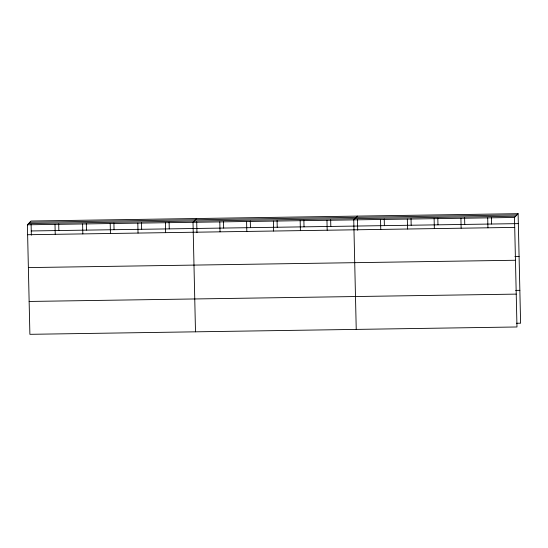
<?xml version="1.0" encoding="UTF-8"?>
<svg xmlns="http://www.w3.org/2000/svg" width="548" height="548" viewBox="0 0 548 548"><rect width="100%" height="100%" fill="white"/><g stroke="black" fill="none" stroke-linecap="round" stroke-linejoin="round"><path stroke-width="0.82" d="M518.113 213.679L514.49 217.46L516.976 326.978L29.887 334.321L27.4 224.796L31.024 221.022L518.113 213.679L520.6 323.204L516.415 323.265M196.636 218.522L193.012 222.303L195.499 331.821M357.378 216.104L353.748 219.885L356.234 329.403M29.832 222.269L516.922 214.926M28.599 223.55L515.689 216.213M27.4 224.796L514.49 217.46M31.25 230.955L518.34 223.618M27.626 234.736L514.716 227.399M514.901 256.546L519.086 256.478M28.373 267.595L515.463 260.259M515.668 290.399L519.853 290.337M29.14 301.455L516.23 294.118M491.398 217.398L491.549 224.022M487.699 217.864L487.925 227.804M464.608 217.803L464.759 224.427M460.909 218.268L461.135 228.201M437.818 218.207L437.968 224.831M434.119 218.673L434.345 228.605M411.027 218.611L411.178 225.235M407.328 219.077L407.554 229.009M384.237 219.015L384.388 225.639M380.538 219.481L380.764 229.413M357.454 219.412L357.693 230.256M330.663 219.816L330.814 226.44M326.957 220.289L327.183 230.222M303.873 220.221L304.024 226.845M300.167 220.686L300.393 230.626M277.083 220.625L277.233 227.249M273.384 221.091L273.603 231.03M250.292 221.029L250.443 227.653M246.593 221.495L246.819 231.434M223.502 221.433L223.653 228.057M219.803 221.899L220.029 231.838M196.711 221.837L196.958 232.674M169.106 222.255L169.257 228.879M165.407 222.721L165.633 232.653M141.507 222.666L141.658 229.29M137.808 223.139L138.034 233.071M113.902 223.084L114.053 229.708M110.203 223.55L110.429 233.489M86.303 223.502L86.454 230.126M82.604 223.968L82.83 233.9M58.705 223.92L58.855 230.544M54.999 224.385L55.225 234.318M31.099 224.331L31.346 235.167"/></g></svg>
